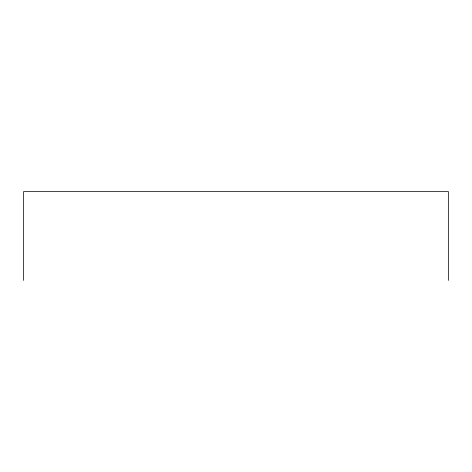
<?xml version="1.0" encoding="UTF-8"?>
<svg xmlns="http://www.w3.org/2000/svg" width="472" height="472" viewBox="0 0 472 472"><rect width="100%" height="100%" fill="white"/><g stroke="black" fill="none" stroke-linecap="round" stroke-linejoin="round"><path stroke-width="0.71" d="M448.4 280.403L448.4 191.597L23.6 191.597L23.6 280.403"/></g></svg>
